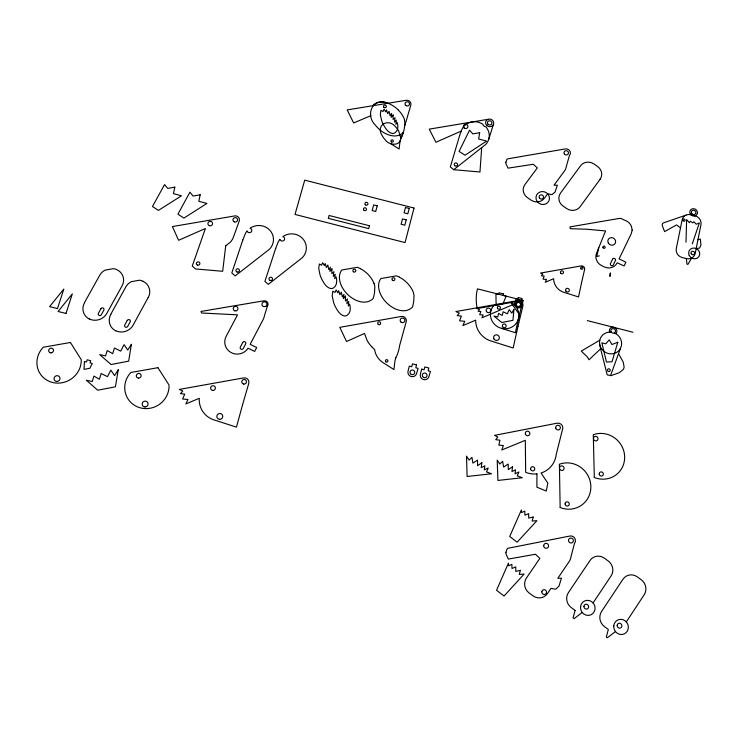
<?xml version="1.0" encoding="UTF-8"?>
<svg xmlns="http://www.w3.org/2000/svg" width="738" height="738" viewBox="0 0 738 738"><rect width="100%" height="100%" fill="white"/><g stroke="black" fill="none" stroke-linecap="round" stroke-linejoin="round"><path stroke-width="1.11" d="M686.008 242.193L686.626 219.583L689.329 222.664L690.353 221.206L692.724 222.839L693.932 221.769L696.321 224.26L699.384 222.894L692.281 243.863M481.674 147.637L479.968 171.991L453.741 169.703L450.337 166.926L459.636 135.515M400.107 140.718L399.092 149.03L390.513 143.55M518.556 318.373L515.355 332.727L501.471 328.336M521.757 300.117L522.126 298.539L518.131 297.525L517.762 299.093M515.023 303.632L516.176 298.696M518.51 318.567L521.821 304.812A2.97 2.851 27.8 0 0 518.325 301.233L477.228 308.521A47.029 45 27.8 0 1 477.458 288.853L523.196 300.486L521.867 305.375M575.096 610.4L573.039 617.89L574.072 618.656L582.19 612.485M598.739 247.737L596.802 256.455L599.394 255.865M404.692 126.05L410.725 105.497A4.087 3.81 8.8 0 0 406.112 100.294L347.183 109.907L353.659 122.96L370.873 115.663M488.796 139.122L493.39 124.565M65.977 313.521L72.333 293.862L58.108 311.491L66.005 313.429M57.453 308.659L63.837 289.038L49.594 306.639L57.481 308.576M242.811 240.007L231.806 272.977L235.21 275.883L269.425 249.269A14.797 14.142 -6.9 0 0 269.831 230.201A14.797 14.142 -6.9 0 0 250.025 228.273A2.334 2.232 -7.5 0 1 251.787 230.634A2.334 2.232 -7.5 0 1 249.573 232.664A2.334 2.232 -7.5 0 1 247.165 230.902A14.797 14.142 -6.9 0 0 244.656 235.357L242.802 240.053M459.617 135.561L461.222 131.087A14.363 13.432 14.7 0 1 482.818 124.178A3.026 2.823 15.1 0 0 485.752 126.687A14.363 13.432 14.7 0 1 485.733 144.436L453.741 169.703M610.566 375.587L621.414 345.753A11.264 10.673 36.9 0 0 614.256 332.939M395.467 358.539L395.808 357.875M148.19 297.442L133.2 325.024A12.961 12.315 -24.5 0 1 115.765 330.744M110.801 314.268L125.903 286.787A12.998 12.343 -21.3 0 1 131.253 281.685L139.473 280.209A12.62 11.983 -21.2 0 1 143.08 281.289M84.519 302.58L99.75 275.2A13.007 12.288 -21.8 0 1 105.119 270.117L113.348 268.66A12.62 11.919 -21.8 0 1 116.945 269.73A12.509 11.808 -21.8 0 1 122.056 285.864L106.853 313.309A12.97 12.26 -24.7 0 1 89.399 318.991M691.681 258.051L687.89 264.389L686.958 264.149L686.368 258.604A7.703 7.14 32.9 0 0 695.205 253.402L700.971 224.629A7.657 7.066 31.4 0 0 695.196 215.837M626.322 621.903L644.209 594.699A10.858 10.24 61.2 0 0 641.221 579.736L637.346 576.913A10.839 10.24 61.1 0 0 622.983 579.229L601.581 611.47A10.941 10.341 64.8 0 0 604.477 626.627L608.333 629.468L606.322 636.995L607.365 637.761L615.464 631.553M593.094 602.9L611.119 575.871A10.775 10.24 61 0 0 608.232 560.991L604.376 558.186A10.766 10.24 60.9 0 0 590.022 560.483L568.454 592.522A10.867 10.341 65.1 0 0 571.249 607.586L575.096 610.409M599.782 340.181L581.304 351.094L587.503 357.155L589.007 359.775L600.603 348.816L607.199 374.83L610.972 375.67L619.468 372.607L623.241 369.47A6.522 6.181 39.3 0 0 624.108 367.054L623.241 362.155L618.545 353.64M461.222 131.087L435.937 142.249L429.258 129.141L488.086 119.307M522.882 300.421L481.905 317.847L483.159 314.997L479.691 314.665L480.872 311.528L478.104 311.233L479.479 309.582L477.228 308.521M697.945 239.73L700.307 239.02L700.971 245.016L699.624 248.042L696.155 248.651M690.925 214.758L695.011 215.791M686.368 258.604L682.244 257.562A7.703 7.149 32.7 0 1 676.276 248.614L682.143 219.869A7.648 7.066 31.2 0 1 685.989 215.136M587.282 320.596L632.918 332.238M387.902 103.265C373.096 96.346 364.692 114.704 375.347 125.1A30.332 28.33 8.3 0 0 380.522 130.368C386.371 135.045 395.725 138.569 402.33 133.43A9.686 9.077 8.2 0 0 403.317 132.425A39.926 37.407 5.6 0 1 400.568 138.91L401.066 137.969A39.197 36.725 5.7 0 0 402.976 133.458A41.3 38.69 5.5 0 0 404.378 128.098L404.894 122.776L404.304 118.975A28.468 26.697 6.7 0 0 398.326 110.1M399.507 277.174L396.481 275.837L380.836 278.567C376.961 283.761 378.585 290.993 381.555 296.206A30.765 29.705 13.2 0 0 388.917 304.859C394.876 309.849 404.701 313.558 411.463 308.023A10.018 9.705 13.5 0 0 412.477 306.943A42.527 41.227 7.7 0 0 413.723 301.381L414.036 295.255L413.188 291.851A29.944 29.059 10.4 0 0 399.47 277.248M360.448 268.623L357.432 267.285L341.759 270.007C337.847 275.154 339.388 282.386 342.34 287.608A30.747 29.677 7 0 0 349.646 296.242C355.587 301.252 365.411 304.914 372.173 299.416A10.009 9.705 6.6 0 0 373.207 298.337A42.536 41.162 1.1 0 0 374.489 292.783L374.849 286.667L374.028 283.272M680.51 227.867L676.525 224.924L664.597 231.612L662.355 225.763A2.537 2.352 30.4 0 1 663.711 222.793L687.152 214.74A7.648 7.066 31.2 0 1 690.86 214.74M398.363 110.073C392.367 103.993 381.703 98.818 373.908 104.565A9.677 9.05 6.8 0 0 372.764 105.737M518.814 313.678L510.917 302.543A14.373 13.819 27.6 0 1 516.923 322.349A14.373 13.819 27.6 0 1 496.434 325.984A14.373 13.819 27.6 0 1 493.694 305.597M599.856 345.043L600.612 348.862M395.817 357.875A41.983 41.051 5.7 0 0 399.645 345.485L406.103 322.091A4.262 4.142 14.3 0 0 401.297 316.464L339.794 327.34L346.528 341.51L364.498 333.447L367.164 340.569A30.848 30.055 13.1 0 0 371.684 346.685M395.467 358.539A8.939 8.764 13.7 0 1 394.996 360.513L393.926 369.572L381.924 361.878A19.004 18.588 14.4 0 1 374.996 351.574L374.6 349.415A31.55 30.738 13.2 0 1 371.684 346.694M360.412 268.697A29.935 29.022 3.3 0 1 373.991 283.291M620.427 348.465A11.264 10.673 36.9 0 1 606.94 353.087A11.264 10.673 36.9 0 1 599.763 340.292A11.264 10.673 36.9 0 1 611.313 332.192M609.662 332.128A3.847 3.635 35.9 0 1 611.258 327.571A3.847 3.635 35.9 0 1 616.156 328.797A3.847 3.635 35.9 0 1 615.769 333.668M89.353 319.084A12.758 12.057 -24.8 0 1 84.602 302.617M143.061 281.326A12.5 11.873 -21.2 0 1 148.273 297.488M115.709 330.836A12.758 12.122 -24.5 0 1 110.885 314.314M393.096 115.008L393.096 119.501L395.014 117.665L394.507 122.102L396.306 120.109L395.9 124.242L397.201 122.508C398.28 125.958 398.336 130.774 394.848 132.868A5.544 5.203 7.9 0 1 392.681 133.541C388.087 132.978 385.457 128.274 383.373 124.621A35.47 33.118 9.5 0 1 381.694 120.718L380.319 114.63L380.9 110.349L383.022 111.503L384.046 109.178L385.753 111.881L386.5 109.897L387.708 113.67L389.092 111.327L390.079 115.737L391.601 113.394L391.177 117.36L393.096 115.008M536.932 473.879L536.904 487.191L546.258 491.028L547.836 483.169L541.055 473.012A23.229 22.454 48.1 0 0 556.24 454.414L562.338 430.097A4.76 4.576 44.9 0 0 557.042 423.206L494.543 435.365L497.818 437.053L495.733 439.663L499.94 440.226L498.823 445.125L503.381 445.549L501.729 450.005L525.318 440.309L525.677 472.329A23.229 22.454 48.1 0 0 536.932 473.879M345.476 296.123L345.421 300.956L347.441 298.973L346.869 303.733L348.76 301.584L348.29 306.039L349.664 304.157C350.744 307.884 350.79 312.995 347.118 315.31A5.756 5.6 2.8 0 1 344.858 316.058C340.024 315.44 337.386 310.375 335.264 306.51A36.799 35.645 7.1 0 1 333.567 302.331L332.201 295.8L332.838 291.187L335.043 292.414L336.122 289.914L337.866 292.801L338.668 290.671L339.886 294.711L341.343 292.193L342.321 296.925L343.936 294.397L343.447 298.659L345.476 296.123M331.934 268.89L331.869 273.678L333.88 271.713L333.299 276.427L335.19 274.305L334.72 278.706L336.094 276.851C337.155 280.541 337.174 285.615 333.521 287.894A5.729 5.544 0.9 0 1 331.27 288.623C326.473 288.023 323.844 282.995 321.75 279.167A36.632 35.304 4.8 0 1 320.061 275.025L318.724 268.558L319.369 264.001L321.556 265.21L322.644 262.737L324.369 265.597L325.181 263.494L326.38 267.497L327.838 264.997L328.797 269.684L330.412 267.184L329.914 271.409L331.934 268.89M400.633 137.388C401.269 146.604 388.889 145.626 385.116 139.703A19.188 17.989 8.5 0 1 382.45 136.078C374.895 125.054 388.705 117.388 396.002 127.333A19.243 18.09 7.1 0 1 398.668 130.949L400.633 137.388M505.973 552.301L505.982 553.906L508.344 559.081L535.465 554.238L539.856 558.38L526.452 577.983A10.802 10.36 66.5 0 0 529.137 592.992L532.993 595.834A10.812 10.36 66.5 0 0 547.513 593.49L551.009 588.334L555.705 589.256L559.007 586.092L561.433 578.186L557.817 578.288L569.238 561.424A10.71 10.258 61.6 0 0 570.926 556.969L574.395 543.694A4.696 4.493 59.4 0 0 569.21 536.166L508.012 548.269A2.989 2.887 64.6 0 0 507.024 549.007L505.973 552.301M505.881 162.286L505.881 163.67L508.076 168.153L533.26 164.27L537.329 167.886L524.884 184.629A9.76 9.17 21.1 0 0 527.375 197.581L530.945 200.072A9.76 9.17 21.5 0 0 544.423 198.208L547.67 193.808L552.024 194.648L555.096 191.963L557.356 185.183L553.989 185.229L564.607 170.81A9.705 9.059 21.5 0 0 566.175 166.991L569.413 155.589A4.262 3.967 21.5 0 0 564.607 149.039L507.772 158.836A2.712 2.546 18.1 0 0 506.849 159.454L505.881 162.286M84.427 361.5L84.04 369.378L89.861 368.262L92.232 363.474L90.027 362.81L90.691 360.697L87.185 359.803L86.447 361.98L84.427 361.5M513.925 309.397L512.956 320.32L501.757 322.506L493.934 316.058L497.763 316.916L498.593 313.401L502.255 315.458L503.122 311.777L507.347 313.798L509.183 309.6L511.831 313.115L513.925 309.397M632.162 230.118L631.248 233.697L619.099 258.872L625.889 262.239L624.117 265.938L617.189 262.829A10.009 9.4 29.9 0 1 604.108 266.861L601.608 265.625A10 9.4 29.7 0 1 596.765 252.71L605.566 230.939L586.719 229.232L570.234 228.679L570.004 226.889L618.176 218.623L620.741 218.374L626.368 220.948A9.945 9.29 28.8 0 1 629.957 223.826L631.424 226.262L632.162 230.118M225.717 245.782L222.673 271.289L195.625 268.973L192.249 266.077L205.395 228.503L178.624 240.274L172.397 226.566L233.826 216.077A4.216 4.013 -8.3 0 1 239.047 221.575L233.531 236.833A14.834 14.105 -10.5 0 1 230.081 242.405L225.717 245.782M512.55 466.748L511.941 471.6L515.558 469.774L515.032 473.778L518.952 471.969L517.255 475.862L522.301 477.735L497.901 480.447L497.209 460.097L499.82 464.027L502.633 461.305L503.63 467.071L508.205 464.064L508.307 469.663L512.55 466.748M481.84 462.8L481.213 467.652L484.838 465.826L484.285 469.829L488.224 468.021L486.499 471.914L491.545 473.778L467.099 476.49L466.527 456.149L469.11 460.078L471.951 457.357L472.91 463.123L477.514 460.115L477.578 465.715L481.84 462.8M479.645 132.683L478.685 138.993L486.628 141.087L465.078 155.211L459.082 151.419L469.553 130.165L472.827 133.91L479.645 132.683M131.392 344.332L128.661 361.159L111.078 364.535L99.722 354.618L105.543 355.937L107.241 350.522L112.665 353.686L114.436 348.013L120.728 351.122L124.049 344.655L127.748 350.052L131.392 344.332M118.228 369.803L115.432 386.795L97.748 390.227L86.355 380.218L92.204 381.537L93.92 376.066L99.372 379.258L101.161 373.529L107.48 376.666L110.838 370.135L114.547 375.587L118.228 369.803M200.183 194.767L198.836 201.289L206.898 203.439L183.9 218.088L177.941 214.177L189.924 192.184L193.079 196.059L200.183 194.767M174.814 187.148L173.439 193.651L181.483 195.801L158.412 210.404L152.471 206.502L164.574 184.565L167.71 188.421L174.814 187.148M581.544 282.811L578.546 296.944L564.755 292.608A14.28 13.542 29.2 0 1 553.629 278.715L545.271 282.257L546.48 279.453L543.039 279.121L544.174 276.03L541.434 275.744L542.771 274.121L540.53 273.069L581.11 265.938A2.952 2.786 29.2 0 1 584.607 269.462L581.544 282.811M610.317 273.106L610.003 276.252L610.317 273.106M517.984 326.371L513.159 348.004L492.274 341.39A21.586 20.784 27.5 0 1 475.669 320.163L462.883 325.596L464.783 321.307L459.571 320.809L461.37 316.085L457.209 315.643L459.285 313.161L455.909 311.565L517.642 300.624A4.456 4.271 27.8 0 1 522.882 305.993L517.984 326.371M503.574 293.936L503.251 295.32L506.148 296.178L503.021 303.733L496.13 305.043L495.927 293.632L498.574 294.25L498.989 292.765L503.574 293.936M421.647 369.157L420.374 374.249A4.446 4.354 24.9 0 0 423.621 379.59A4.446 4.354 24.9 0 0 428.972 376.463L430.42 371.408L428.132 370.827L428.833 367.994L424.774 366.952L424.073 369.784L421.647 369.157M416.518 364.913L415.798 367.792L418.086 368.373L416.629 373.419A4.437 4.354 21.8 0 1 411.269 376.546A4.437 4.354 21.8 0 1 408.031 371.214L409.313 366.122L411.749 366.749L412.468 363.88L416.518 364.913M533.177 517.034L532.135 521.056L536.923 520.668L517.135 542.181L509.7 536.517L521.388 509.986L521.554 512.541L524.792 511.166L524.93 515.189L528.648 513.639L528.685 518.085L533.177 517.034M520.336 570.345L519.275 574.45L524.109 574.044L504.063 596.027L496.563 590.262L508.436 563.177L508.593 565.788L511.877 564.376L511.997 568.481L515.761 566.895L515.788 571.433L520.336 570.345M406.232 219.869L404.848 225.182L401.112 224.232L402.496 218.918L406.232 219.869M409.212 208.439L407.81 213.799L404.083 212.848L405.485 207.498L409.212 208.439M414.018 208.033L405.051 242.59L295.016 214.435L304.729 180.146L414.018 208.033M369.461 225.745L368.696 228.605L328.309 218.337L329.093 215.487L369.461 225.745M377.229 205.81L375.716 211.492L372.155 210.579L373.668 204.906L377.229 205.81M242.599 404.636L236.455 427.127L215.256 420.3A22.232 21.633 -28.4 0 1 199.278 398.289L185.782 403.972L187.978 399.507L182.627 399L184.731 394.092L180.469 393.649L182.738 391.066L179.343 389.415L243.632 377.902A4.576 4.465 -23 0 1 248.752 383.465L242.599 404.636M617.78 342.238L612.033 361.777L606.461 362.035L601.857 342.847L605.769 343.843L609.256 339.84L611.922 344.526L617.78 342.238M267.257 306.445L264.379 315.864A12.592 12.177 -12.9 0 1 263.171 319.48L250.154 344.342L256.695 347.497L254.675 351.417L248.06 348.225A12.684 12.297 -17.8 0 1 231.068 352.561A12.684 12.297 -17.8 0 1 226.179 336.279L237.525 314.84L201.492 312.995L201.031 311.445L263.678 300.836A3.625 3.505 -10.3 0 1 267.257 306.445M275.689 248.392L264.896 281.446L268.309 284.351L302.349 257.663A14.788 14.179 -3.5 0 0 302.626 238.559A14.788 14.179 -3.5 0 0 282.82 236.63A2.334 2.232 -4.3 0 1 284.591 238.992A2.334 2.232 -4.3 0 1 282.396 241.031A2.334 2.232 -4.3 0 1 279.979 239.26A14.788 14.179 -3.5 0 0 277.497 243.724L275.671 248.438M612.595 259.158L610.464 263.549A1.568 1.476 30.5 0 0 611.23 265.579A1.568 1.476 30.5 0 0 613.278 264.951L615.409 260.551A1.568 1.476 30.3 0 0 614.643 258.531A1.568 1.476 30.3 0 0 612.595 259.158M242.701 342.515L240.357 347.026A1.661 1.614 -18 0 0 241.086 349.185A1.661 1.614 -18 0 0 243.309 348.447L245.653 343.936A1.661 1.605 -17.1 0 0 244.924 341.777A1.661 1.605 -17.1 0 0 242.701 342.515M127.231 320.486L124.787 324.969A1.679 1.596 -24.9 0 0 125.46 327.128A1.679 1.596 -24.9 0 0 127.711 326.39L130.156 321.897A1.67 1.596 -24.3 0 0 129.482 319.748A1.67 1.596 -24.3 0 0 127.231 320.486M100.912 308.779L98.44 313.244A1.679 1.587 -25.1 0 0 99.113 315.394A1.679 1.587 -25.1 0 0 101.364 314.656L103.827 310.181A1.67 1.587 -24.6 0 0 103.163 308.041A1.67 1.587 -24.6 0 0 100.912 308.779M600.123 179.233L580.142 206.695A9.788 9.17 24.3 0 1 566.683 208.559L563.085 206.068A9.778 9.16 23.9 0 1 560.511 193.088L580.566 165.764A9.723 9.05 23.7 0 1 593.896 163.947L597.466 166.401A9.732 9.05 24 0 1 600.123 179.233M157.914 367.69L130.866 372.487A22.38 21.476 -30.6 0 0 139.196 407.524A22.38 21.476 -30.6 0 0 169.011 384.978L157.914 367.69M70.414 342.487L43.284 347.229A22.5 21.227 -30.7 0 0 51.042 382.044A22.5 21.227 -30.7 0 0 81.235 359.664L70.414 342.487M594.321 477.477L593.297 434.728A23.348 22.269 48.8 0 1 624.662 456.794A23.348 22.269 48.8 0 1 594.321 477.477M560.151 507.495L559.395 464.22A23.505 22.564 52.8 0 1 590.852 486.536A23.505 22.564 52.8 0 1 560.151 507.495M378.234 324.36A1.494 1.458 9.9 0 0 380.66 323.521A1.494 1.458 9.9 0 0 378.686 321.879A1.494 1.458 9.9 0 0 378.234 324.36M385.762 361.712A1.264 1.236 14 0 0 387.893 361.269A1.264 1.236 14 0 0 386.417 359.674A1.264 1.236 14 0 0 385.762 361.712M400.882 321.971A2.362 2.297 14.3 0 0 404.802 320.919A2.362 2.297 14.3 0 0 401.869 318.124A2.362 2.297 14.3 0 0 400.882 321.971M353.474 271.796A1.476 1.43 4.7 0 0 355.817 270.809A1.476 1.43 4.7 0 0 353.751 269.342A1.476 1.43 4.7 0 0 353.474 271.796M209.389 225.69A2.343 2.223 -10.8 0 0 212.553 223.227A2.343 2.223 -10.8 0 0 208.78 221.889A2.343 2.223 -10.8 0 0 209.389 225.69M197.618 265.145A1.753 1.67 -14.4 0 0 199.85 263.134A1.753 1.67 -14.4 0 0 196.963 262.322A1.753 1.67 -14.4 0 0 197.618 265.145M234.278 221.852A2.334 2.223 -8.3 0 0 237.599 219.61A2.334 2.223 -8.3 0 0 233.946 218.024A2.334 2.223 -8.3 0 0 234.278 221.852M237.055 272.008A1.744 1.679 -11 0 0 239.407 270.145A1.744 1.679 -11 0 0 236.584 269.139A1.744 1.679 -11 0 0 237.055 272.008M270.016 280.422A1.744 1.679 -7.7 0 0 272.488 278.724A1.744 1.679 -7.7 0 0 269.748 277.516A1.744 1.679 -7.7 0 0 270.016 280.422M611.009 331.685A2.371 2.251 35.9 0 0 615.022 332.321A2.371 2.251 35.9 0 0 613.389 328.613A2.371 2.251 35.9 0 0 611.009 331.685M607.549 370.541A1.421 1.356 39.5 0 0 609.92 371.113A1.421 1.356 39.5 0 0 609.127 368.815A1.421 1.356 39.5 0 0 607.549 370.541M564.478 154.104A2.279 2.122 21.5 0 0 568.334 153.661A2.279 2.122 21.5 0 0 565.843 150.69A2.279 2.122 21.5 0 0 564.478 154.104M537.209 201.548A6.827 6.421 22.2 0 0 548.888 200.976A6.827 6.421 22.2 0 0 542.089 191.557A6.827 6.421 22.2 0 0 537.209 201.548M539.626 198.199A2.196 2.066 22 0 0 543.362 197.802A2.196 2.066 22 0 0 540.991 194.887A2.196 2.066 22 0 0 539.626 198.199M689.2 255.422A5.673 5.258 33.2 0 0 698.803 256.741A5.673 5.258 33.2 0 0 694.596 248.079A5.673 5.258 33.2 0 0 689.2 255.422M690.334 214.048A3.911 3.607 30.8 0 0 696.976 214.389A3.911 3.607 30.8 0 0 693.554 208.688A3.911 3.607 30.8 0 0 690.334 214.048M691.635 213.282A2.315 2.131 30.8 0 0 695.565 213.633A2.315 2.131 30.8 0 0 693.674 210.201A2.315 2.131 30.8 0 0 691.635 213.282M691.192 253.632A1.827 1.697 33.2 0 0 694.283 254.084A1.827 1.697 33.2 0 0 692.945 251.28A1.827 1.697 33.2 0 0 691.192 253.632M682.973 220.579A1.162 1.07 30.9 0 0 684.938 220.754A1.162 1.07 30.9 0 0 683.997 219.029A1.162 1.07 30.9 0 0 682.973 220.579M543.703 545.668A2.509 2.417 61.4 0 0 547.301 548.048A2.509 2.417 61.4 0 0 547.411 543.74A2.509 2.417 61.4 0 0 543.703 545.668M234.915 310.846A2.38 2.297 -14.4 0 0 237.922 308.078A2.38 2.297 -14.4 0 0 234.001 306.98A2.38 2.297 -14.4 0 0 234.915 310.846M263.438 306.501A2.509 2.426 -10.3 0 0 266.925 303.964A2.509 2.426 -10.3 0 0 262.949 302.331A2.509 2.426 -10.3 0 0 263.438 306.501M243.743 384.064A2.362 2.306 -23 0 0 246.308 380.9A2.362 2.306 -23 0 0 242.276 380.356A2.362 2.306 -23 0 0 243.743 384.064M212.793 390.448A2.426 2.352 -27.1 0 0 215.192 387.035A2.426 2.352 -27.1 0 0 211.031 386.767A2.426 2.352 -27.1 0 0 212.793 390.448M219.712 419.341A2.989 2.915 -31.7 0 0 222.396 414.94A2.989 2.915 -31.7 0 0 217.258 414.931A2.989 2.915 -31.7 0 0 219.712 419.341M560.649 273.032A1.559 1.476 28.3 0 0 563.315 273.078A1.559 1.476 28.3 0 0 561.922 270.809A1.559 1.476 28.3 0 0 560.649 273.032M565.852 291.04A1.919 1.817 30 0 0 569.136 291.141A1.919 1.817 30 0 0 567.448 288.318A1.919 1.817 30 0 0 565.852 291.04M580.815 268.678A1.172 1.107 29.2 0 0 582.817 268.724A1.172 1.107 29.2 0 0 581.765 267.018A1.172 1.107 29.2 0 0 580.815 268.678M410.476 373.751A2.38 2.334 21.8 0 0 414.553 373.244A2.38 2.334 21.8 0 0 412.025 370.015A2.38 2.334 21.8 0 0 410.476 373.751M144.999 406.952A3.017 2.897 -32.8 0 0 147.748 402.57A3.017 2.897 -32.8 0 0 142.6 402.551A3.017 2.897 -32.8 0 0 144.999 406.952M138.643 378.142A2.445 2.343 -29.6 0 0 140.847 374.572A2.445 2.343 -29.6 0 0 136.659 374.6A2.445 2.343 -29.6 0 0 138.643 378.142M50.968 352.856A2.454 2.315 -30 0 0 53.228 349.314A2.454 2.315 -30 0 0 49.04 349.342A2.454 2.315 -30 0 0 50.968 352.856M56.854 381.472A3.026 2.86 -32.3 0 0 59.677 377.118A3.026 2.86 -32.3 0 0 54.52 377.109A3.026 2.86 -32.3 0 0 56.854 381.472M515.438 306.169A3.542 3.395 27.8 0 0 521.517 306.279A3.542 3.395 27.8 0 0 518.39 301.086A3.542 3.395 27.8 0 0 515.438 306.169M502.596 326.75A1.928 1.854 28.7 0 0 505.917 326.842A1.928 1.854 28.7 0 0 504.248 323.982A1.928 1.854 28.7 0 0 502.596 326.75M497.56 308.456A1.568 1.504 26.3 0 0 500.253 308.502A1.568 1.504 26.3 0 0 498.879 306.205A1.568 1.504 26.3 0 0 497.56 308.456M516.443 305.606A2.352 2.251 27.8 0 0 520.484 305.68A2.352 2.251 27.8 0 0 518.408 302.229A2.352 2.251 27.8 0 0 516.443 305.606M365.513 204.906A1.531 1.458 6 0 0 367.939 203.937A1.531 1.458 6 0 0 365.827 202.406A1.531 1.458 6 0 0 365.513 204.906M364.046 210.367A1.531 1.458 5.9 0 0 366.472 209.398A1.531 1.458 5.9 0 0 364.36 207.867A1.531 1.458 5.9 0 0 364.046 210.367M422.699 376.638A2.38 2.334 24.9 0 0 426.804 376.417A2.38 2.334 24.9 0 0 424.507 373.013A2.38 2.334 24.9 0 0 422.699 376.638M493.98 338.991A2.906 2.804 29.3 0 0 498.962 339.129A2.906 2.804 29.3 0 0 496.462 334.821A2.906 2.804 29.3 0 0 493.98 338.991M486.545 311.611A2.352 2.269 25.5 0 0 490.585 311.399A2.352 2.269 25.5 0 0 488.279 308.087A2.352 2.269 25.5 0 0 486.545 311.611M516.332 305.431A2.306 2.205 27.7 0 0 520.29 305.504A2.306 2.205 27.7 0 0 518.26 302.128A2.306 2.205 27.7 0 0 516.332 305.431M555.76 428.105A2.398 2.306 44.9 0 0 559.681 429.359A2.398 2.306 44.9 0 0 558.666 425.374A2.398 2.306 44.9 0 0 555.76 428.105M530.64 469.017A2.122 2.048 51 0 0 533.952 470.549A2.122 2.048 51 0 0 533.519 466.933A2.122 2.048 51 0 0 530.64 469.017M525.373 434.018A2.334 2.251 45.2 0 0 529.22 435.134A2.334 2.251 45.2 0 0 528.159 431.269A2.334 2.251 45.2 0 0 525.373 434.018M593.49 438.999A2.343 2.242 46.7 0 0 597.263 440.383A2.343 2.242 46.7 0 0 596.424 436.472A2.343 2.242 46.7 0 0 593.49 438.999M599.228 474.156A2.131 2.03 50.8 0 0 602.549 475.687A2.131 2.03 50.8 0 0 602.07 472.08A2.131 2.03 50.8 0 0 599.228 474.156M559.524 468.381A2.362 2.269 50.5 0 0 563.223 470.051A2.362 2.269 50.5 0 0 562.688 466.047A2.362 2.269 50.5 0 0 559.524 468.381M565.096 503.98A2.149 2.057 55.1 0 0 568.325 505.761A2.149 2.057 55.1 0 0 568.122 502.089A2.149 2.057 55.1 0 0 565.096 503.98M603.038 247.728A1.162 1.089 29 0 0 605.022 247.765A1.162 1.089 29 0 0 603.979 246.077A1.162 1.089 29 0 0 603.038 247.728M608.389 243.199A3.958 3.708 29 0 0 615.151 243.411A3.958 3.708 29 0 0 611.636 237.645A3.958 3.708 29 0 0 608.389 243.199M580.529 606.968A7.62 7.232 65.2 0 0 590.926 614.837A7.62 7.232 65.2 0 0 591.968 601.857A7.62 7.232 65.2 0 0 580.529 606.968M583.952 606.332A2.454 2.334 65.2 0 0 587.254 608.924A2.454 2.334 65.2 0 0 587.66 604.754A2.454 2.334 65.2 0 0 583.952 606.332M568.518 540.373A2.509 2.398 59.4 0 0 572.116 542.744A2.509 2.398 59.4 0 0 572.208 538.454A2.509 2.398 59.4 0 0 568.518 540.373M541.84 591.747A2.435 2.334 66.6 0 0 545.124 594.33A2.435 2.334 66.6 0 0 545.567 590.179A2.435 2.334 66.6 0 0 541.84 591.747M613.758 625.999A7.675 7.232 65 0 0 624.219 633.914A7.675 7.232 65 0 0 625.178 620.852A7.675 7.232 65 0 0 613.758 625.999M617.18 625.354A2.472 2.334 64.9 0 0 620.51 627.964A2.472 2.334 64.9 0 0 620.889 623.767A2.472 2.334 64.9 0 0 617.18 625.354M464.119 127.923A2.269 2.122 13.7 0 0 467.864 126.973A2.269 2.122 13.7 0 0 465.014 124.362A2.269 2.122 13.7 0 0 464.119 127.923M454.756 165.644A1.688 1.596 14 0 0 457.551 164.925A1.688 1.596 14 0 0 455.429 162.969A1.688 1.596 14 0 0 454.756 165.644M486.683 125.395A4.096 3.81 15.4 0 0 493.556 124.15A4.096 3.81 15.4 0 0 488.75 119.122A4.096 3.81 15.4 0 0 486.683 125.395M488.012 124.279A2.26 2.113 15.4 0 0 491.812 123.587A2.26 2.113 15.4 0 0 489.156 120.801A2.26 2.113 15.4 0 0 488.012 124.279M405.845 105.46A2.26 2.103 8.8 0 0 409.507 104.27A2.26 2.103 8.8 0 0 406.509 101.862A2.26 2.103 8.8 0 0 405.845 105.46M391.389 141.881A1.208 1.135 8 0 0 393.345 141.207A1.208 1.135 8 0 0 391.73 139.934A1.208 1.135 8 0 0 391.389 141.881M384.018 107.407A1.43 1.338 7.1 0 0 386.343 106.65A1.43 1.338 7.1 0 0 384.443 105.137A1.43 1.338 7.1 0 0 384.018 107.407M392.395 280.219A1.476 1.43 10.8 0 0 394.858 279.573A1.476 1.43 10.8 0 0 393.022 277.829A1.476 1.43 10.8 0 0 392.395 280.219"/></g></svg>
